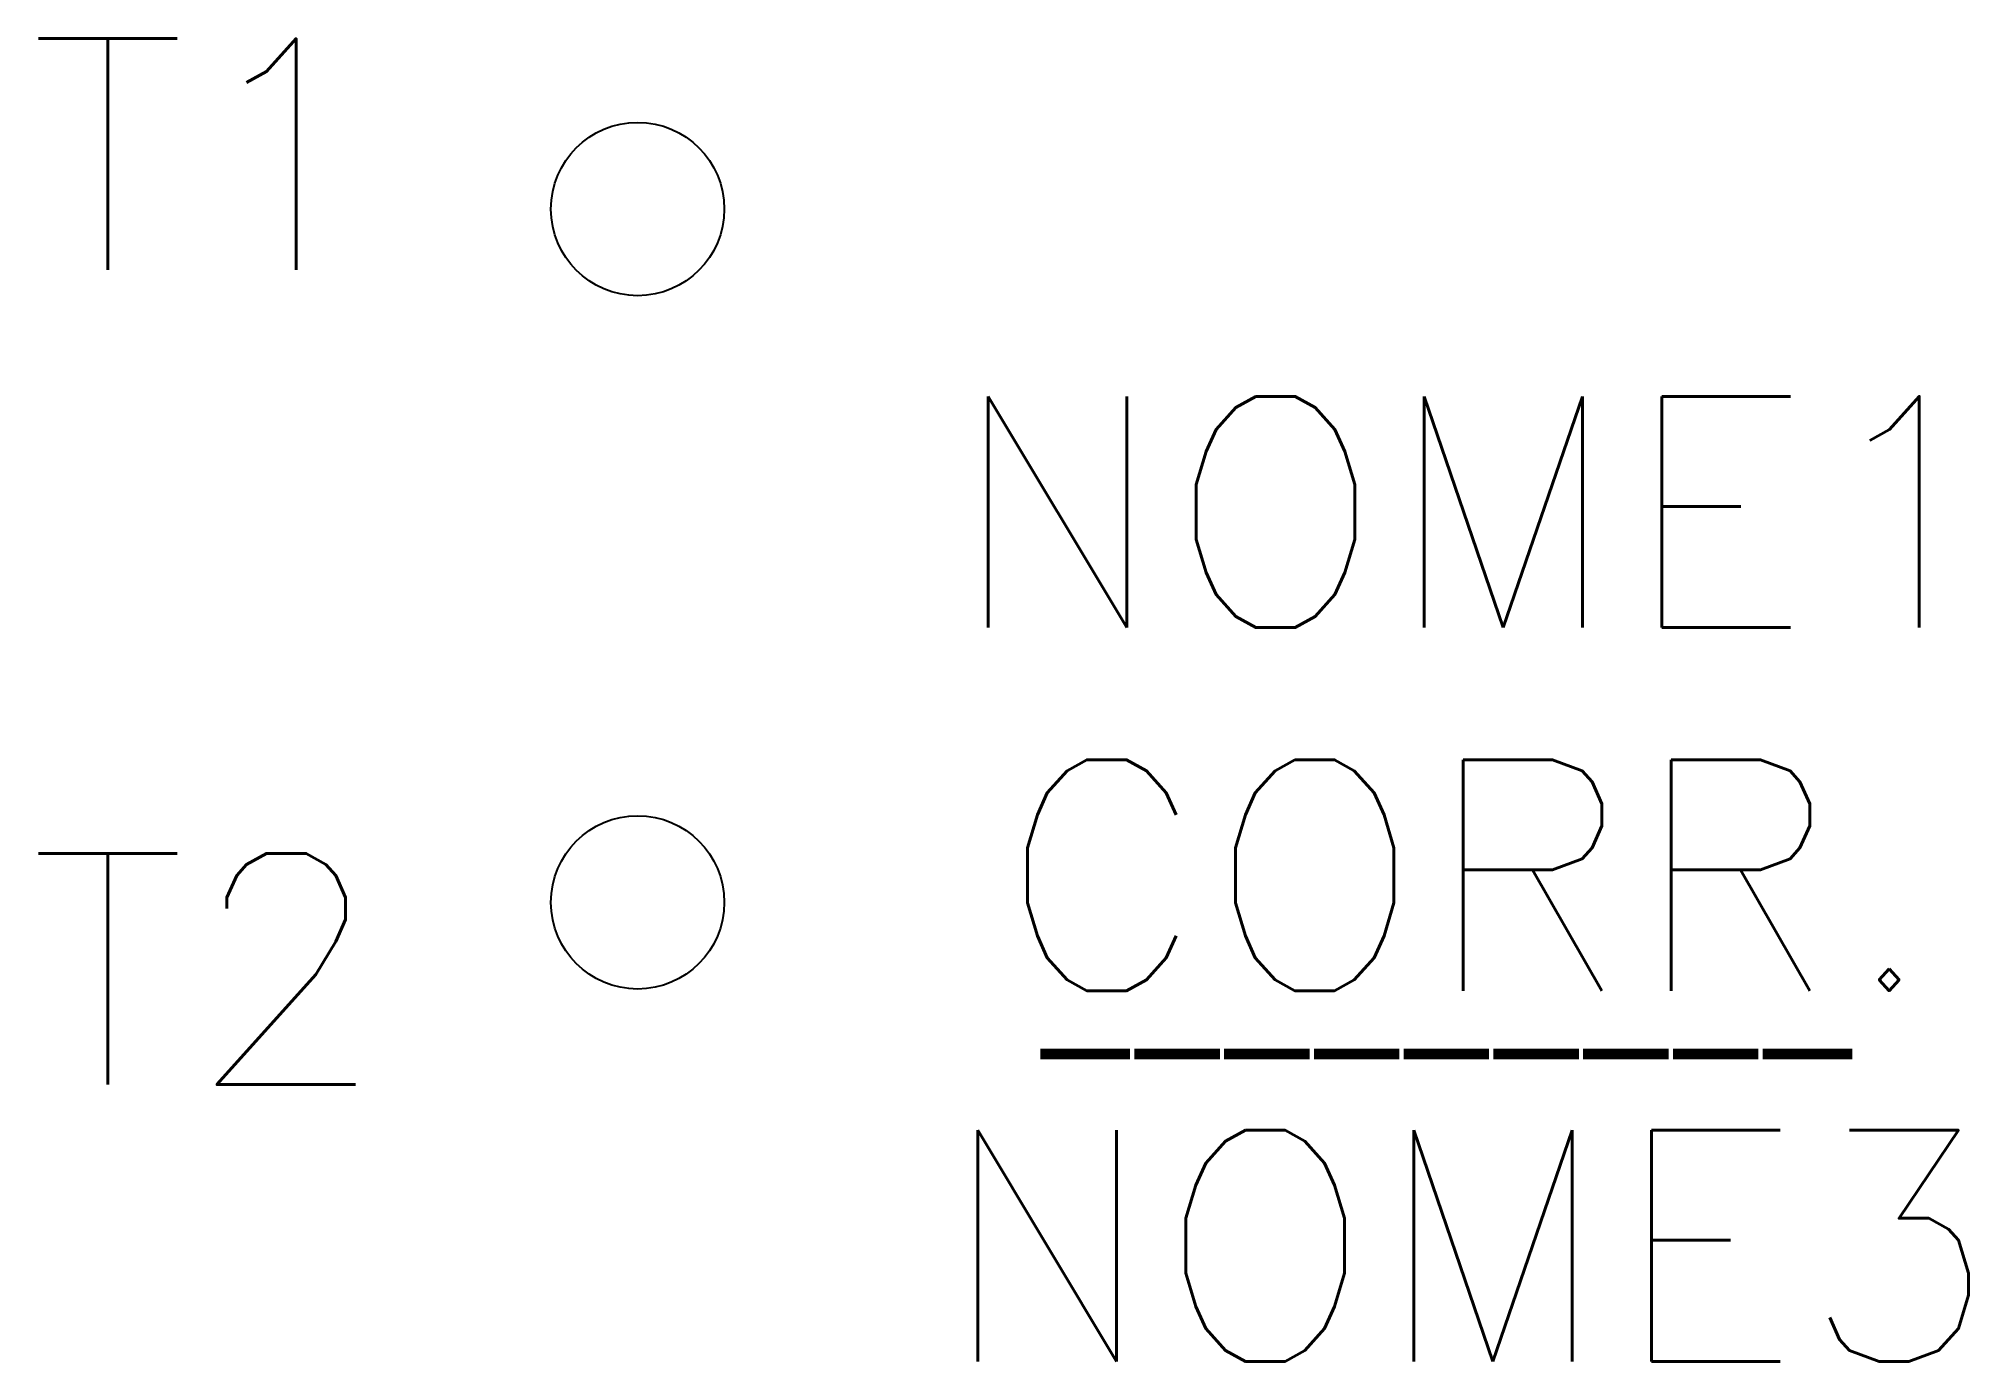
# Model space of a CAD drawing. Header units: millimetres. Extents: x -4.1 to 12.6, y -20.8 to -9.4.
import ezdxf
from ezdxf.enums import TextEntityAlignment as Align

# ---------------------------------------------------------------- set-up
doc = ezdxf.new("R2010")
doc.units = ezdxf.units.MM
doc.header["$LTSCALE"] = 10
doc.styles.add('Romans', font='romans.shx')
doc.styles.get("Standard").update_dxf_attribs({"font": 'arial.ttf'})

msp = doc.modelspace()

# ---------------------------------------------------------------- linework, layer by layer
at = {"color": 7}
for centre in [(1.076, -10.872), (1.076, -16.872)]:
    msp.add_circle(centre, 0.75, dxfattribs=at)

# ---------------------------------------------------------------- texts
msp.add_text('_________', height=1).set_placement((4.583, -17.942))
at = {"lineweight": -3, "style": 'Romans'}
for tag, text, p in [('T1', 'T1', (-1.108, -10.397)), ('T2', 'T2', (-1.108, -17.449))]:
    msp.add_attdef(tag, text=text, height=2, dxfattribs=at).set_placement(p, align=Align.MIDDLE_RIGHT)
for tag, text, p in [('NOME1', 'NOME1', (8.354, -13.494)), ('CORR.', 'CORR.', (8.265, -16.637)), ('NOME3', 'NOME3', (8.265, -19.844))]:
    msp.add_attdef(tag, text=text, height=2, dxfattribs=at).set_placement(p, align=Align.MIDDLE_CENTER)

doc.saveas('drawing.dxf')
